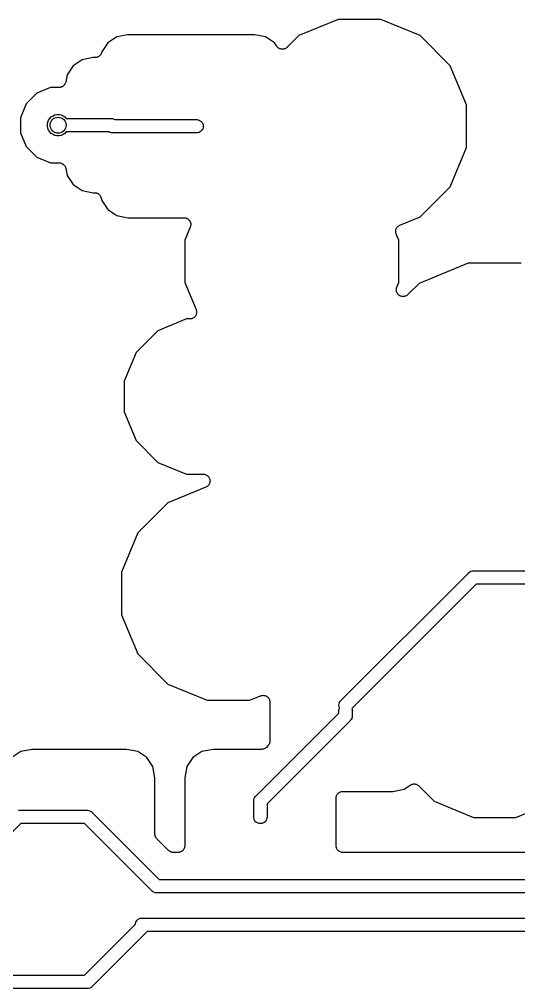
# Model space of a CAD drawing. Extents: x 0.4 to 11.3, y -7.9 to -0.4.
# Drawn here: x 5.893 to 6.262, y -3.761 to -3.044 of the extents above; entities that cross this region are included whole.
import ezdxf

# ---------------------------------------------------------------- set-up
doc = ezdxf.new("R2010")
doc.units = 0
doc.header["$MEASUREMENT"] = 0
doc.layers.add('BLACK', color=7, linetype='CONTINUOUS')

msp = doc.modelspace()

# ---------------------------------------------------------------- linework, layer by layer
at = {"layer": 'BLACK', "linetype": 'CONTINUOUS'}
for p, q in [((6.12837, -3.04378), (6.09931, -3.05581)), ((6.15982, -3.04378), (6.12837, -3.04378)), ((6.18888, -3.05581), (6.15982, -3.04378)), ((5.95802, -3.06117), (5.9536, -3.06779)), ((5.96464, -3.05675), (5.95802, -3.06117)), ((5.97293, -3.0551), (5.96464, -3.05675)), ((6.06644, -3.0551), (5.97293, -3.0551)), ((6.07473, -3.05675), (6.06644, -3.0551)), ((6.08135, -3.06117), (6.07473, -3.05675)), ((6.08301, -3.06366), (6.08135, -3.06117)), ((6.09931, -3.05581), (6.09071, -3.06442)), ((6.21111, -3.07805), (6.18888, -3.05581)), ((5.95325, -3.069), (5.95302, -3.06942)), ((5.95326, -3.06897), (5.95325, -3.06898)), ((5.95325, -3.06898), (5.95325, -3.069)), ((5.9534, -3.06852), (5.95326, -3.06897)), ((5.95354, -3.06807), (5.9534, -3.06852)), ((5.95355, -3.06804), (5.95354, -3.06807)), ((5.95356, -3.06801), (5.95355, -3.06803)), ((5.95355, -3.06803), (5.95355, -3.06804)), ((5.95355, -3.06804), (5.95355, -3.06804)), ((5.9536, -3.06779), (5.95356, -3.06801)), ((6.08331, -3.06403), (6.08301, -3.06366)), ((6.08361, -3.0644), (6.08331, -3.06403)), ((6.08362, -3.06441), (6.08361, -3.0644)), ((6.08363, -3.06442), (6.08362, -3.06441)), ((6.084, -3.06472), (6.08363, -3.06442)), ((6.08436, -3.06502), (6.084, -3.06472)), ((6.08437, -3.06503), (6.08436, -3.06502)), ((6.08439, -3.06504), (6.08437, -3.06503)), ((6.0848, -3.06526), (6.08439, -3.06504)), ((6.08522, -3.06549), (6.0848, -3.06526)), ((6.08523, -3.06549), (6.08522, -3.06549)), ((6.08525, -3.0655), (6.08523, -3.06549)), ((6.0857, -3.06564), (6.08525, -3.0655)), ((6.08615, -3.06578), (6.0857, -3.06564)), ((6.08616, -3.06578), (6.08615, -3.06578)), ((6.08618, -3.06579), (6.08616, -3.06578)), ((6.08665, -3.06584), (6.08618, -3.06579)), ((6.08712, -3.06589), (6.08665, -3.06584)), ((6.08713, -3.06588), (6.08712, -3.06589)), ((6.08715, -3.06589), (6.08713, -3.06588)), ((6.08762, -3.06584), (6.08715, -3.06589)), ((6.08809, -3.0658), (6.08762, -3.06584)), ((6.08811, -3.0658), (6.08809, -3.0658)), ((6.08812, -3.0658), (6.08811, -3.0658)), ((6.08858, -3.06566), (6.08812, -3.0658)), ((6.08903, -3.06553), (6.08858, -3.06566)), ((6.08904, -3.06552), (6.08903, -3.06553)), ((6.08906, -3.06552), (6.08904, -3.06552)), ((6.08948, -3.0653), (6.08906, -3.06552)), ((6.08989, -3.06508), (6.08948, -3.0653)), ((6.08991, -3.06507), (6.08989, -3.06508)), ((6.08992, -3.06506), (6.08991, -3.06507)), ((6.09029, -3.06477), (6.08992, -3.06506)), ((6.09066, -3.06447), (6.09029, -3.06477)), ((6.09068, -3.06445), (6.09066, -3.06447)), ((6.09071, -3.06442), (6.09068, -3.06445)), ((6.09068, -3.06445), (6.09068, -3.06445)), ((6.09068, -3.06445), (6.09068, -3.06445)), ((5.93905, -3.07368), (5.93243, -3.0781)), ((5.94734, -3.07203), (5.93905, -3.07368)), ((5.94865, -3.07203), (5.94734, -3.07203)), ((5.94912, -3.07198), (5.94865, -3.07203)), ((5.94959, -3.07194), (5.94912, -3.07198)), ((5.94961, -3.07194), (5.94959, -3.07194)), ((5.94963, -3.07193), (5.94961, -3.07194)), ((5.95007, -3.0718), (5.94963, -3.07193)), ((5.95052, -3.07167), (5.95007, -3.0718)), ((5.95054, -3.07166), (5.95052, -3.07167)), ((5.95056, -3.07165), (5.95054, -3.07166)), ((5.95097, -3.07143), (5.95056, -3.07165)), ((5.95139, -3.07122), (5.95097, -3.07143)), ((5.9514, -3.0712), (5.95139, -3.07122)), ((5.95142, -3.07119), (5.9514, -3.0712)), ((5.95178, -3.0709), (5.95142, -3.07119)), ((5.95215, -3.07061), (5.95178, -3.0709)), ((5.95216, -3.07059), (5.95215, -3.07061)), ((5.95218, -3.07058), (5.95216, -3.07059)), ((5.95247, -3.07022), (5.95218, -3.07058)), ((5.95278, -3.06986), (5.95247, -3.07022)), ((5.95279, -3.06984), (5.95278, -3.06986)), ((5.9528, -3.06983), (5.95279, -3.06984)), ((5.95302, -3.06942), (5.9528, -3.06983)), ((5.93243, -3.0781), (5.92801, -3.08472)), ((6.22315, -3.10711), (6.21111, -3.07805)), ((5.92692, -3.09022), (5.92677, -3.09067)), ((5.92693, -3.09015), (5.92692, -3.09018)), ((5.92692, -3.09018), (5.92692, -3.09018)), ((5.92692, -3.09018), (5.92692, -3.09018)), ((5.92692, -3.09018), (5.92692, -3.09022)), ((5.92801, -3.08472), (5.92693, -3.09015)), ((5.91572, -3.09417), (5.90547, -3.09842)), ((5.92203, -3.09417), (5.91572, -3.09417)), ((5.92249, -3.09413), (5.92203, -3.09417)), ((5.92296, -3.09409), (5.92249, -3.09413)), ((5.92298, -3.09408), (5.92296, -3.09409)), ((5.923, -3.09408), (5.92298, -3.09408)), ((5.92344, -3.09394), (5.923, -3.09408)), ((5.9239, -3.09381), (5.92344, -3.09394)), ((5.92391, -3.0938), (5.9239, -3.09381)), ((5.92393, -3.0938), (5.92391, -3.0938)), ((5.92434, -3.09358), (5.92393, -3.0938)), ((5.92476, -3.09336), (5.92434, -3.09358)), ((5.92478, -3.09335), (5.92476, -3.09336)), ((5.92479, -3.09334), (5.92478, -3.09335)), ((5.92516, -3.09304), (5.92479, -3.09334)), ((5.92552, -3.09275), (5.92516, -3.09304)), ((5.92553, -3.09273), (5.92552, -3.09275)), ((5.92555, -3.09272), (5.92553, -3.09273)), ((5.92585, -3.09236), (5.92555, -3.09272)), ((5.92615, -3.092), (5.92585, -3.09236)), ((5.92616, -3.09198), (5.92615, -3.092)), ((5.92617, -3.09197), (5.92616, -3.09198)), ((5.92639, -3.09156), (5.92617, -3.09197)), ((5.92662, -3.09115), (5.92639, -3.09156)), ((5.92663, -3.09113), (5.92662, -3.09115)), ((5.92664, -3.09111), (5.92663, -3.09113)), ((5.92677, -3.09067), (5.92664, -3.09111)), ((5.90547, -3.09842), (5.89763, -3.10626)), ((5.89763, -3.10626), (5.89339, -3.1165)), ((6.22315, -3.13856), (6.22315, -3.10711)), ((5.89339, -3.1165), (5.89339, -3.12759)), ((5.91369, -3.11975), (5.91428, -3.11832)), ((5.91428, -3.11832), (5.91514, -3.11703)), ((5.91514, -3.11703), (5.91624, -3.11593)), ((5.91624, -3.11593), (5.91753, -3.11507)), ((5.91753, -3.11507), (5.91896, -3.11448)), ((5.91896, -3.11448), (5.92048, -3.11417)), ((5.92048, -3.11417), (5.92204, -3.11417)), ((5.92204, -3.11417), (5.92356, -3.11448)), ((5.92356, -3.11448), (5.92499, -3.11507)), ((5.92499, -3.11507), (5.92628, -3.11593)), ((5.92628, -3.11593), (5.92738, -3.11703)), ((5.92738, -3.11703), (5.92744, -3.11713)), ((5.92744, -3.11713), (5.96039, -3.11713)), ((5.96039, -3.11713), (5.96063, -3.1171)), ((5.96063, -3.1171), (5.96087, -3.11713)), ((5.96087, -3.11713), (5.96087, -3.11713)), ((5.96087, -3.11713), (5.96159, -3.1172)), ((5.96159, -3.1172), (5.96252, -3.11748)), ((5.96252, -3.11748), (5.96334, -3.11791)), ((5.96334, -3.11791), (6.02386, -3.11791)), ((6.02386, -3.11791), (6.02459, -3.11798)), ((6.02459, -3.11798), (6.02551, -3.11827)), ((6.02551, -3.11827), (6.02637, -3.11872)), ((6.02637, -3.11872), (6.02712, -3.11934)), ((5.91339, -3.12127), (5.91369, -3.11975)), ((5.91339, -3.12282), (5.91339, -3.12127)), ((5.91369, -3.12434), (5.91339, -3.12282)), ((5.91428, -3.12578), (5.91369, -3.12434)), ((5.91514, -3.12707), (5.91428, -3.12578)), ((6.02712, -3.12633), (6.02637, -3.12695)), ((6.02712, -3.11934), (6.02773, -3.12009)), ((6.02773, -3.12558), (6.02712, -3.12633)), ((6.02773, -3.12009), (6.02819, -3.12094)), ((6.02819, -3.12473), (6.02773, -3.12558)), ((6.02819, -3.12094), (6.02847, -3.12187)), ((6.02847, -3.1238), (6.02819, -3.12473)), ((6.02847, -3.12187), (6.02857, -3.12283)), ((6.02857, -3.12283), (6.02847, -3.1238)), ((5.89339, -3.12759), (5.89763, -3.13784)), ((5.91624, -3.12816), (5.91514, -3.12707)), ((5.91753, -3.12903), (5.91624, -3.12816)), ((5.91896, -3.12962), (5.91753, -3.12903)), ((5.92048, -3.12992), (5.91896, -3.12962)), ((5.92204, -3.12992), (5.92048, -3.12992)), ((5.92356, -3.12962), (5.92204, -3.12992)), ((5.92499, -3.12903), (5.92356, -3.12962)), ((5.92628, -3.12816), (5.92499, -3.12903)), ((5.92738, -3.12707), (5.92628, -3.12816)), ((5.92744, -3.12697), (5.92738, -3.12707)), ((5.95871, -3.12697), (5.92744, -3.12697)), ((5.95952, -3.1274), (5.95871, -3.12697)), ((5.96045, -3.12768), (5.95952, -3.1274)), ((5.96118, -3.12776), (5.96045, -3.12768)), ((5.96142, -3.12778), (5.96118, -3.12776)), ((5.96118, -3.12776), (5.96118, -3.12776)), ((5.96166, -3.12776), (5.96142, -3.12778)), ((6.02386, -3.12776), (5.96166, -3.12776)), ((6.02459, -3.12768), (6.02386, -3.12776)), ((6.02551, -3.1274), (6.02459, -3.12768)), ((6.02637, -3.12695), (6.02551, -3.1274)), ((5.89763, -3.13784), (5.90547, -3.14568)), ((6.21111, -3.16762), (6.22315, -3.13856)), ((5.90547, -3.14568), (5.91572, -3.14992)), ((5.91572, -3.14992), (5.92203, -3.14992)), ((5.92203, -3.14992), (5.92206, -3.14992)), ((5.92206, -3.14992), (5.92206, -3.14992)), ((5.92206, -3.14992), (5.92206, -3.14992)), ((5.92206, -3.14992), (5.9221, -3.14992)), ((5.9221, -3.14992), (5.92256, -3.14997)), ((5.92256, -3.14997), (5.92303, -3.15002)), ((5.92303, -3.15002), (5.92305, -3.15003)), ((5.92305, -3.15003), (5.92307, -3.15003)), ((5.92307, -3.15003), (5.92351, -3.15017)), ((5.92351, -3.15017), (5.92396, -3.15031)), ((5.92396, -3.15031), (5.92398, -3.15032)), ((5.92398, -3.15032), (5.924, -3.15033)), ((5.924, -3.15033), (5.92441, -3.15055)), ((5.92441, -3.15055), (5.92482, -3.15077)), ((5.92482, -3.15077), (5.92483, -3.15079)), ((5.92483, -3.15079), (5.92485, -3.1508)), ((5.92485, -3.1508), (5.92521, -3.1511)), ((5.92521, -3.1511), (5.92557, -3.15139)), ((5.92557, -3.15139), (5.92558, -3.15141)), ((5.92558, -3.15141), (5.9256, -3.15142)), ((5.9256, -3.15142), (5.92589, -3.15179)), ((5.92589, -3.15179), (5.92619, -3.15215)), ((5.92619, -3.15215), (5.9262, -3.15217)), ((5.9262, -3.15217), (5.92621, -3.15218)), ((5.92621, -3.15218), (5.92643, -3.1526)), ((5.92643, -3.1526), (5.92665, -3.15301)), ((5.92665, -3.15301), (5.92665, -3.15303)), ((5.92665, -3.15303), (5.92666, -3.15305)), ((5.92666, -3.15305), (5.92679, -3.15349)), ((5.92679, -3.15349), (5.92693, -3.15395)), ((5.92693, -3.15395), (5.92801, -3.15938)), ((5.92801, -3.15938), (5.93243, -3.16599)), ((5.93243, -3.16599), (5.93905, -3.17041)), ((6.18888, -3.18985), (6.21111, -3.16762)), ((5.93905, -3.17041), (5.94734, -3.17206)), ((5.94734, -3.17206), (5.94834, -3.17206)), ((5.94834, -3.17206), (5.94837, -3.17206)), ((5.94837, -3.17206), (5.94837, -3.17206)), ((5.94837, -3.17206), (5.94837, -3.17206)), ((5.94837, -3.17206), (5.94841, -3.17207)), ((5.94841, -3.17207), (5.94888, -3.17212)), ((5.94888, -3.17212), (5.94934, -3.17217)), ((5.94934, -3.17217), (5.94936, -3.17217)), ((5.94936, -3.17217), (5.94938, -3.17217)), ((5.94938, -3.17217), (5.94983, -3.17232)), ((5.94983, -3.17232), (5.95027, -3.17245)), ((5.95027, -3.17245), (5.95029, -3.17246)), ((5.95029, -3.17246), (5.95031, -3.17247)), ((5.95031, -3.17247), (5.95072, -3.17269)), ((5.95072, -3.17269), (5.95113, -3.17292)), ((5.95113, -3.17292), (5.95115, -3.17293)), ((5.95115, -3.17293), (5.95117, -3.17294)), ((5.95117, -3.17294), (5.95152, -3.17324)), ((5.95152, -3.17324), (5.95189, -3.17354)), ((5.95189, -3.17354), (5.9519, -3.17355)), ((5.9519, -3.17355), (5.95191, -3.17357)), ((5.95191, -3.17357), (5.95221, -3.17393)), ((5.95221, -3.17393), (5.9525, -3.17429)), ((5.9525, -3.17429), (5.95251, -3.17431)), ((5.95251, -3.17431), (5.95252, -3.17433)), ((5.95252, -3.17433), (5.95274, -3.17474)), ((5.95274, -3.17474), (5.95296, -3.17516)), ((5.95296, -3.17516), (5.95297, -3.17517)), ((5.95297, -3.17517), (5.95298, -3.17519)), ((5.95298, -3.17519), (5.95311, -3.17564)), ((5.95311, -3.17564), (5.95324, -3.17609)), ((5.95324, -3.17609), (5.9536, -3.17788)), ((5.9536, -3.17788), (5.95802, -3.1845)), ((5.95802, -3.1845), (5.96464, -3.18892)), ((5.96464, -3.18892), (5.97293, -3.19057)), ((5.97293, -3.19057), (6.01441, -3.19057)), ((6.01441, -3.19057), (6.01445, -3.19057)), ((6.01445, -3.19057), (6.01445, -3.19057)), ((6.01445, -3.19057), (6.01445, -3.19057)), ((6.01445, -3.19057), (6.01448, -3.19057)), ((6.01448, -3.19057), (6.01496, -3.19062)), ((6.01496, -3.19062), (6.01542, -3.19067)), ((6.01542, -3.19067), (6.01543, -3.19068)), ((6.01543, -3.19068), (6.01545, -3.19068)), ((6.01545, -3.19068), (6.01591, -3.19082)), ((6.01591, -3.19082), (6.01635, -3.19096)), ((6.01635, -3.19096), (6.01636, -3.19097)), ((6.17397, -3.19603), (6.18888, -3.18985)), ((6.01903, -3.19748), (6.01504, -3.20711)), ((6.01636, -3.19097), (6.01638, -3.19097)), ((6.01638, -3.19097), (6.0168, -3.1912)), ((6.0168, -3.1912), (6.01721, -3.19143)), ((6.01721, -3.19143), (6.01722, -3.19144)), ((6.01722, -3.19144), (6.01723, -3.19144)), ((6.01723, -3.19144), (6.0176, -3.19175)), ((6.0176, -3.19175), (6.01796, -3.19205)), ((6.01796, -3.19205), (6.01797, -3.19206)), ((6.01797, -3.19206), (6.01798, -3.19207)), ((6.01798, -3.19207), (6.01828, -3.19244)), ((6.01828, -3.19244), (6.01858, -3.19281)), ((6.01858, -3.19281), (6.01858, -3.19282)), ((6.01858, -3.19282), (6.01859, -3.19283)), ((6.01859, -3.19283), (6.01881, -3.19325)), ((6.01881, -3.19325), (6.01903, -3.19367)), ((6.01903, -3.19367), (6.01904, -3.19368)), ((6.01917, -3.19703), (6.01903, -3.19748)), ((6.01904, -3.19368), (6.01904, -3.1937)), ((6.01904, -3.1937), (6.01918, -3.19415)), ((6.01931, -3.19657), (6.01917, -3.19703)), ((6.01918, -3.19415), (6.01931, -3.19461)), ((6.01931, -3.19461), (6.01932, -3.19462)), ((6.01936, -3.19608), (6.01931, -3.19655)), ((6.01931, -3.19655), (6.01931, -3.19656)), ((6.01931, -3.19656), (6.01931, -3.19657)), ((6.01932, -3.19462), (6.01932, -3.19463)), ((6.01932, -3.19463), (6.01936, -3.19511)), ((6.01936, -3.19511), (6.01941, -3.19558)), ((6.01941, -3.1956), (6.01936, -3.19608)), ((6.01941, -3.19558), (6.01941, -3.19559)), ((6.01941, -3.19559), (6.01941, -3.1956)), ((6.17151, -3.19827), (6.17173, -3.19786)), ((6.17173, -3.19786), (6.17175, -3.19785)), ((6.17175, -3.19783), (6.17205, -3.19747)), ((6.17175, -3.19785), (6.17175, -3.19783)), ((6.17205, -3.19747), (6.17236, -3.19711)), ((6.17236, -3.19711), (6.17237, -3.19709)), ((6.17237, -3.19709), (6.17238, -3.19708)), ((6.17238, -3.19708), (6.17274, -3.19679)), ((6.17274, -3.19679), (6.17311, -3.19649)), ((6.17311, -3.19649), (6.17313, -3.19648)), ((6.17313, -3.19648), (6.17314, -3.19647)), ((6.17314, -3.19647), (6.17355, -3.19625)), ((6.17355, -3.19625), (6.17397, -3.19603)), ((6.17088, -3.20062), (6.17089, -3.2006)), ((6.17093, -3.20109), (6.17088, -3.20062)), ((6.17089, -3.20059), (6.17094, -3.20012)), ((6.17089, -3.2006), (6.17089, -3.20059)), ((6.17097, -3.20156), (6.17093, -3.20109)), ((6.17094, -3.20012), (6.17099, -3.19965)), ((6.17097, -3.20158), (6.17097, -3.20156)), ((6.17097, -3.20159), (6.17097, -3.20158)), ((6.17111, -3.20204), (6.17097, -3.20159)), ((6.17099, -3.19962), (6.17113, -3.19917)), ((6.17099, -3.19963), (6.17099, -3.19962)), ((6.17099, -3.19965), (6.17099, -3.19963)), ((6.17124, -3.2025), (6.17111, -3.20204)), ((6.17113, -3.19917), (6.17127, -3.19872)), ((6.17125, -3.20253), (6.17124, -3.2025)), ((6.17127, -3.20256), (6.17125, -3.20253)), ((6.17125, -3.20253), (6.17125, -3.20253)), ((6.17125, -3.20253), (6.17125, -3.20253)), ((6.17127, -3.19872), (6.17128, -3.1987)), ((6.17315, -3.20711), (6.17127, -3.20256)), ((6.17128, -3.1987), (6.17129, -3.19869)), ((6.17129, -3.19869), (6.17151, -3.19827)), ((6.01504, -3.20711), (6.01504, -3.23856)), ((6.17315, -3.23856), (6.17315, -3.20711)), ((6.22445, -3.22409), (6.18816, -3.23913)), ((6.26374, -3.22409), (6.22445, -3.22409)), ((6.01504, -3.23856), (6.02331, -3.25852)), ((6.17175, -3.24193), (6.17315, -3.23856)), ((6.18816, -3.23913), (6.17991, -3.24738)), ((6.17137, -3.24383), (6.17142, -3.24334)), ((6.17137, -3.24384), (6.17137, -3.24383)), ((6.17137, -3.24383), (6.17137, -3.24383)), ((6.17142, -3.24433), (6.17137, -3.24384)), ((6.17142, -3.24334), (6.17147, -3.24287)), ((6.17146, -3.2448), (6.17142, -3.24433)), ((6.17146, -3.24481), (6.17146, -3.2448)), ((6.17147, -3.24481), (6.17146, -3.24481)), ((6.17147, -3.24286), (6.17161, -3.2424)), ((6.17147, -3.24287), (6.17147, -3.24286)), ((6.17147, -3.24286), (6.17147, -3.24286)), ((6.1716, -3.24526), (6.17147, -3.24481)), ((6.17174, -3.24574), (6.1716, -3.24526)), ((6.17161, -3.2424), (6.17175, -3.24193)), ((6.17175, -3.24574), (6.17174, -3.24574)), ((6.17174, -3.24574), (6.17174, -3.24574)), ((6.17197, -3.24616), (6.17175, -3.24574)), ((6.1722, -3.2466), (6.17197, -3.24616)), ((6.1722, -3.24661), (6.1722, -3.2466)), ((6.1722, -3.2466), (6.1722, -3.2466)), ((6.1725, -3.24697), (6.1722, -3.24661)), ((6.17281, -3.24736), (6.1725, -3.24697)), ((6.17282, -3.24736), (6.17281, -3.24736)), ((6.17281, -3.24736), (6.17281, -3.24736)), ((6.17319, -3.24767), (6.17282, -3.24736)), ((6.17356, -3.24798), (6.17319, -3.24767)), ((6.17357, -3.24799), (6.17356, -3.24798)), ((6.17356, -3.24798), (6.17356, -3.24798)), ((6.17399, -3.24822), (6.17357, -3.24799)), ((6.17442, -3.24845), (6.17399, -3.24822)), ((6.17866, -3.24826), (6.17824, -3.24849)), ((6.17909, -3.24804), (6.17866, -3.24826)), ((6.1791, -3.24804), (6.17909, -3.24804)), ((6.17947, -3.24774), (6.1791, -3.24804)), ((6.1791, -3.24804), (6.1791, -3.24804)), ((6.17986, -3.24743), (6.17947, -3.24774)), ((6.17991, -3.24738), (6.17986, -3.24743)), ((6.17986, -3.24743), (6.17986, -3.24743)), ((6.17986, -3.24743), (6.17986, -3.24743)), ((6.17986, -3.24743), (6.17986, -3.24743)), ((6.17443, -3.24845), (6.17442, -3.24845)), ((6.17442, -3.24845), (6.17442, -3.24845)), ((6.17488, -3.24859), (6.17443, -3.24845)), ((6.17535, -3.24874), (6.17488, -3.24859)), ((6.17536, -3.24874), (6.17535, -3.24874)), ((6.17535, -3.24874), (6.17535, -3.24874)), ((6.17584, -3.24879), (6.17536, -3.24874)), ((6.17632, -3.24885), (6.17584, -3.24879)), ((6.17633, -3.24885), (6.17632, -3.24885)), ((6.17632, -3.24885), (6.17632, -3.24885)), ((6.17681, -3.2488), (6.17633, -3.24885)), ((6.17729, -3.24876), (6.17681, -3.2488)), ((6.1773, -3.24876), (6.17729, -3.24876)), ((6.17776, -3.24862), (6.1773, -3.24876)), ((6.1773, -3.24876), (6.1773, -3.24876)), ((6.17823, -3.24849), (6.17776, -3.24862)), ((6.17824, -3.24849), (6.17823, -3.24849)), ((6.17823, -3.24849), (6.17823, -3.24849)), ((6.02329, -3.26239), (6.02306, -3.26281)), ((6.0233, -3.26237), (6.02329, -3.26238)), ((6.02329, -3.26238), (6.02329, -3.26239)), ((6.02344, -3.26191), (6.0233, -3.26237)), ((6.02331, -3.25852), (6.02332, -3.25856)), ((6.02332, -3.25856), (6.02332, -3.25856)), ((6.02332, -3.25856), (6.02332, -3.25856)), ((6.02332, -3.25856), (6.02333, -3.25858)), ((6.02333, -3.25858), (6.02347, -3.25905)), ((6.02358, -3.26146), (6.02344, -3.26191)), ((6.02347, -3.25905), (6.0236, -3.2595)), ((6.02359, -3.26144), (6.02358, -3.26145)), ((6.02358, -3.26145), (6.02358, -3.26146)), ((6.02364, -3.26096), (6.02359, -3.26144)), ((6.0236, -3.2595), (6.0236, -3.25951)), ((6.0236, -3.25951), (6.0236, -3.25952)), ((6.0236, -3.25952), (6.02364, -3.26)), ((6.02364, -3.26), (6.02369, -3.26047)), ((6.02369, -3.26049), (6.02364, -3.26096)), ((6.02369, -3.26047), (6.02369, -3.26048)), ((6.02369, -3.26048), (6.02369, -3.26049)), ((6.01614, -3.26543), (5.99504, -3.27417)), ((6.01869, -3.26543), (6.01614, -3.26543)), ((6.01916, -3.26539), (6.01869, -3.26543)), ((6.01963, -3.26534), (6.01916, -3.26539)), ((6.01965, -3.26534), (6.01963, -3.26534)), ((6.01966, -3.26534), (6.01965, -3.26534)), ((6.02012, -3.2652), (6.01966, -3.26534)), ((6.02057, -3.26507), (6.02012, -3.2652)), ((6.02058, -3.26506), (6.02057, -3.26507)), ((6.02059, -3.26506), (6.02058, -3.26506)), ((6.02102, -3.26483), (6.02059, -3.26506)), ((6.02143, -3.26461), (6.02102, -3.26483)), ((6.02144, -3.2646), (6.02143, -3.26461)), ((6.02145, -3.2646), (6.02144, -3.2646)), ((6.02183, -3.26429), (6.02145, -3.2646)), ((6.02219, -3.264), (6.02183, -3.26429)), ((6.0222, -3.26399), (6.02219, -3.264)), ((6.02221, -3.26398), (6.0222, -3.26399)), ((6.02252, -3.26361), (6.02221, -3.26398)), ((6.02282, -3.26325), (6.02252, -3.26361)), ((6.02283, -3.26323), (6.02282, -3.26324)), ((6.02282, -3.26324), (6.02282, -3.26325)), ((6.02306, -3.26281), (6.02283, -3.26323)), ((5.99504, -3.27417), (5.9789, -3.29032)), ((5.9789, -3.29032), (5.97016, -3.31142)), ((5.97016, -3.31142), (5.97016, -3.33425)), ((5.97016, -3.33425), (5.9789, -3.35535)), ((5.9789, -3.35535), (5.99504, -3.3715)), ((5.99504, -3.3715), (6.01614, -3.38024)), ((6.01614, -3.38024), (6.02862, -3.38024)), ((6.02862, -3.38024), (6.02868, -3.38024)), ((6.02868, -3.38024), (6.02868, -3.38024)), ((6.02868, -3.38024), (6.02869, -3.38024)), ((6.02869, -3.38024), (6.02869, -3.38024)), ((6.02869, -3.38024), (6.02918, -3.38029)), ((6.02918, -3.38029), (6.02965, -3.38034)), ((6.02965, -3.38034), (6.02966, -3.38034)), ((6.02966, -3.38034), (6.02966, -3.38035)), ((6.02966, -3.38035), (6.03014, -3.3805)), ((6.03014, -3.3805), (6.03059, -3.38064)), ((6.03059, -3.38064), (6.03059, -3.38064)), ((6.03059, -3.38064), (6.03059, -3.38064)), ((6.03059, -3.38064), (6.03101, -3.38087)), ((6.03101, -3.38087), (6.03144, -3.38111)), ((6.03144, -3.38111), (6.03144, -3.38111)), ((6.03144, -3.38111), (6.03145, -3.38111)), ((6.03145, -3.38111), (6.03181, -3.38142)), ((6.03181, -3.38142), (6.03219, -3.38173)), ((6.03219, -3.38173), (6.03219, -3.38174)), ((6.03219, -3.38174), (6.0322, -3.38174)), ((6.0322, -3.38174), (6.0325, -3.38212)), ((6.0325, -3.38212), (6.0328, -3.38249)), ((6.0328, -3.38249), (6.0328, -3.38249)), ((6.0328, -3.38249), (6.03281, -3.3825)), ((6.03281, -3.3825), (6.03303, -3.38293)), ((6.03303, -3.38293), (6.03326, -3.38336)), ((6.03326, -3.38336), (6.03326, -3.38336)), ((6.03326, -3.38336), (6.03326, -3.38336)), ((6.03326, -3.38336), (6.03339, -3.38382)), ((6.03339, -3.38382), (6.03353, -3.38429)), ((6.03353, -3.38429), (6.03353, -3.3843)), ((6.03353, -3.3843), (6.03353, -3.3843)), ((6.03353, -3.3843), (6.03358, -3.38477)), ((6.03054, -3.38986), (6.00246, -3.40148)), ((6.03097, -3.38963), (6.03054, -3.38986)), ((6.03139, -3.3894), (6.03097, -3.38963)), ((6.0314, -3.3894), (6.03139, -3.3894)), ((6.03139, -3.3894), (6.03139, -3.3894)), ((6.03177, -3.38909), (6.0314, -3.3894)), ((6.03215, -3.38878), (6.03177, -3.38909)), ((6.03247, -3.3884), (6.03215, -3.38878)), ((6.03215, -3.38878), (6.03215, -3.38878)), ((6.03215, -3.38878), (6.03215, -3.38878)), ((6.03277, -3.38803), (6.03247, -3.3884)), ((6.03301, -3.38759), (6.03277, -3.38802)), ((6.03277, -3.38802), (6.03277, -3.38803)), ((6.03277, -3.38803), (6.03277, -3.38803)), ((6.03323, -3.38717), (6.03301, -3.38759)), ((6.03324, -3.38717), (6.03323, -3.38717)), ((6.03323, -3.38717), (6.03323, -3.38717)), ((6.03338, -3.3867), (6.03324, -3.38717)), ((6.03352, -3.38624), (6.03338, -3.3867)), ((6.03357, -3.38576), (6.03352, -3.38623)), ((6.03352, -3.38623), (6.03352, -3.38624)), ((6.03352, -3.38624), (6.03352, -3.38624)), ((6.03362, -3.38527), (6.03357, -3.38576)), ((6.03358, -3.38477), (6.03362, -3.38526)), ((6.03362, -3.38526), (6.03362, -3.38527)), ((6.03362, -3.38527), (6.03362, -3.38527)), ((6.00246, -3.40148), (5.98022, -3.42372)), ((5.98022, -3.42372), (5.96819, -3.45278)), ((5.96819, -3.45278), (5.96819, -3.48423)), ((6.13021, -3.54787), (6.2247, -3.45338)), ((6.2247, -3.45338), (6.22485, -3.4532)), ((6.22485, -3.4532), (6.22504, -3.45304)), ((6.22504, -3.45304), (6.2256, -3.45258)), ((6.22504, -3.45304), (6.22504, -3.45304)), ((6.2256, -3.45258), (6.22564, -3.45256)), ((6.22564, -3.45256), (6.22645, -3.45212)), ((6.22645, -3.45212), (6.22738, -3.45184)), ((6.22738, -3.45184), (6.22811, -3.45177)), ((6.22811, -3.45177), (6.22835, -3.45175)), ((6.22811, -3.45177), (6.22811, -3.45177)), ((6.22835, -3.45175), (6.22859, -3.45177)), ((6.22859, -3.45177), (6.34815, -3.45177)), ((6.23039, -3.46161), (6.13851, -3.55349)), ((6.34815, -3.46161), (6.23039, -3.46161)), ((5.96819, -3.48423), (5.98022, -3.51328)), ((5.98022, -3.51328), (6.00246, -3.53552)), ((6.00246, -3.53552), (6.03152, -3.54756)), ((6.03152, -3.54756), (6.06297, -3.54756)), ((6.06297, -3.54756), (6.07102, -3.54422)), ((6.07102, -3.54422), (6.07106, -3.54421)), ((6.07106, -3.54421), (6.07109, -3.5442)), ((6.07106, -3.54421), (6.07106, -3.54421)), ((6.07106, -3.54421), (6.07106, -3.54421)), ((6.07109, -3.5442), (6.07155, -3.54406)), ((6.07155, -3.54406), (6.072, -3.54393)), ((6.072, -3.54393), (6.07201, -3.54393)), ((6.07201, -3.54393), (6.07202, -3.54393)), ((6.07202, -3.54393), (6.0725, -3.54389)), ((6.0725, -3.54389), (6.07297, -3.54384)), ((6.07297, -3.54384), (6.07298, -3.54384)), ((6.07298, -3.54384), (6.073, -3.54384)), ((6.073, -3.54384), (6.07347, -3.5439)), ((6.07347, -3.5439), (6.07394, -3.54394)), ((6.07394, -3.54394), (6.07395, -3.54395)), ((6.07395, -3.54395), (6.07397, -3.54395)), ((6.07397, -3.54395), (6.07442, -3.54409)), ((6.07442, -3.54409), (6.07487, -3.54423)), ((6.07487, -3.54423), (6.07488, -3.54424)), ((6.07488, -3.54424), (6.0749, -3.54424)), ((6.0749, -3.54424), (6.07531, -3.54447)), ((6.07531, -3.54447), (6.07573, -3.5447)), ((6.07573, -3.5447), (6.07574, -3.54471)), ((6.07574, -3.54471), (6.07575, -3.54471)), ((6.07575, -3.54471), (6.07612, -3.54502)), ((6.07612, -3.54502), (6.07648, -3.54532)), ((6.07648, -3.54532), (6.07649, -3.54533)), ((6.07649, -3.54533), (6.0765, -3.54534)), ((6.0765, -3.54534), (6.0768, -3.5457)), ((6.0768, -3.5457), (6.0771, -3.54608)), ((6.0771, -3.54608), (6.07711, -3.54609)), ((6.07711, -3.54609), (6.07711, -3.5461)), ((6.07711, -3.5461), (6.07733, -3.54651)), ((6.07733, -3.54651), (6.07756, -3.54694)), ((6.07756, -3.54694), (6.07756, -3.54695)), ((6.07756, -3.54695), (6.07757, -3.54696)), ((6.07757, -3.54696), (6.0777, -3.54742)), ((6.0777, -3.54742), (6.07784, -3.54787)), ((6.07784, -3.54787), (6.07784, -3.54788)), ((6.07784, -3.54788), (6.07785, -3.5479)), ((6.07785, -3.5479), (6.07789, -3.54838)), ((6.07789, -3.54838), (6.07794, -3.54884)), ((6.07794, -3.54884), (6.07794, -3.57766)), ((6.12901, -3.55022), (6.12929, -3.54929)), ((6.12929, -3.54929), (6.12975, -3.54843)), ((6.12975, -3.54843), (6.13021, -3.54787)), ((6.12891, -3.55118), (6.12901, -3.55022)), ((6.12901, -3.55215), (6.12891, -3.55118)), ((6.12894, -3.55488), (6.12901, -3.55415)), ((6.12894, -3.55702), (6.12894, -3.55488)), ((6.12929, -3.55307), (6.12901, -3.55215)), ((6.12901, -3.55415), (6.12929, -3.55323)), ((6.12933, -3.55315), (6.12929, -3.55307)), ((6.12929, -3.55323), (6.12933, -3.55315)), ((6.13851, -3.55349), (6.13871, -3.55415)), ((6.13871, -3.55415), (6.13878, -3.55488)), ((6.13878, -3.55488), (6.13878, -3.55881)), ((6.06756, -3.6184), (6.12894, -3.55702)), ((6.13717, -3.56271), (6.07579, -3.62409)), ((6.13735, -3.56255), (6.13717, -3.56271)), ((6.13758, -3.56228), (6.13735, -3.56255)), ((6.13797, -3.5618), (6.13758, -3.56228)), ((6.13843, -3.56095), (6.13797, -3.5618)), ((6.13852, -3.56064), (6.13843, -3.56095)), ((6.13871, -3.56002), (6.13852, -3.56064)), ((6.13878, -3.5593), (6.13871, -3.56002)), ((6.13878, -3.55881), (6.1388, -3.55906)), ((6.1388, -3.55906), (6.13878, -3.5593)), ((6.13878, -3.5593), (6.13878, -3.5593)), ((6.07793, -3.57773), (6.07788, -3.57819)), ((6.07794, -3.57768), (6.07793, -3.57773)), ((6.07794, -3.57766), (6.07794, -3.57768)), ((6.07794, -3.57768), (6.07794, -3.57768)), ((6.07794, -3.57768), (6.07794, -3.57768)), ((5.90207, -3.58384), (5.89377, -3.58549)), ((5.97195, -3.58384), (5.90207, -3.58384)), ((5.98024, -3.58549), (5.97195, -3.58384)), ((6.03593, -3.58384), (6.02763, -3.58549)), ((6.07176, -3.58384), (6.03593, -3.58384)), ((6.07222, -3.5838), (6.07176, -3.58384)), ((6.07268, -3.58376), (6.07222, -3.5838)), ((6.0727, -3.58375), (6.07268, -3.58376)), ((6.07273, -3.58375), (6.0727, -3.58375)), ((6.07317, -3.58361), (6.07273, -3.58375)), ((6.07361, -3.58348), (6.07317, -3.58361)), ((6.07364, -3.58347), (6.07361, -3.58348)), ((6.07366, -3.58346), (6.07364, -3.58347)), ((6.07407, -3.58325), (6.07366, -3.58346)), ((6.07448, -3.58303), (6.07407, -3.58325)), ((6.0745, -3.58302), (6.07448, -3.58303)), ((6.07452, -3.58301), (6.0745, -3.58302)), ((6.07488, -3.58271), (6.07452, -3.58301)), ((6.07524, -3.58243), (6.07488, -3.58271)), ((6.07528, -3.58239), (6.07524, -3.58243)), ((6.07529, -3.58238), (6.07528, -3.58239)), ((6.07528, -3.58239), (6.07528, -3.58239)), ((6.07528, -3.58239), (6.07528, -3.58239)), ((6.07647, -3.5812), (6.07529, -3.58238)), ((6.07677, -3.58084), (6.07647, -3.5812)), ((6.07706, -3.58049), (6.07677, -3.58084)), ((6.07707, -3.58046), (6.07706, -3.58049)), ((6.07709, -3.58044), (6.07707, -3.58046)), ((6.07731, -3.58004), (6.07709, -3.58044)), ((6.07753, -3.57963), (6.07731, -3.58004)), ((6.07754, -3.57961), (6.07753, -3.57963)), ((6.07755, -3.57958), (6.07754, -3.57961)), ((6.07769, -3.57914), (6.07755, -3.57958)), ((6.07783, -3.5787), (6.07769, -3.57914)), ((6.07784, -3.57865), (6.07783, -3.57868)), ((6.07783, -3.57868), (6.07783, -3.5787)), ((6.07788, -3.57819), (6.07784, -3.57865)), ((5.89377, -3.58549), (5.88716, -3.58991)), ((5.98686, -3.58991), (5.98024, -3.58549)), ((5.99128, -3.59653), (5.98686, -3.58991)), ((6.02101, -3.58991), (6.01659, -3.59653)), ((6.02763, -3.58549), (6.02101, -3.58991)), ((5.99293, -3.60482), (5.99128, -3.59653)), ((6.01659, -3.59653), (6.01494, -3.60482)), ((5.99293, -3.64656), (5.99293, -3.60482)), ((6.01494, -3.60482), (6.01494, -3.65512)), ((6.1688, -3.61498), (6.17709, -3.61333)), ((6.17709, -3.61333), (6.18172, -3.61024)), ((6.18172, -3.61024), (6.18175, -3.61022)), ((6.18175, -3.61022), (6.18178, -3.6102)), ((6.18175, -3.61022), (6.18175, -3.61022)), ((6.18175, -3.61022), (6.18175, -3.61022)), ((6.18178, -3.6102), (6.1822, -3.60998)), ((6.1822, -3.60998), (6.18261, -3.60976)), ((6.18261, -3.60976), (6.18263, -3.60976)), ((6.18263, -3.60976), (6.18265, -3.60975)), ((6.18265, -3.60975), (6.1831, -3.60962)), ((6.1831, -3.60962), (6.18354, -3.60949)), ((6.18354, -3.60949), (6.18356, -3.60948)), ((6.18356, -3.60948), (6.18358, -3.60948)), ((6.18358, -3.60948), (6.18405, -3.60944)), ((6.18405, -3.60944), (6.18452, -3.60939)), ((6.18452, -3.60939), (6.18454, -3.6094)), ((6.18454, -3.6094), (6.18456, -3.60939)), ((6.18456, -3.60939), (6.18502, -3.60945)), ((6.18502, -3.60945), (6.18549, -3.60949)), ((6.18549, -3.60949), (6.18551, -3.6095)), ((6.18551, -3.6095), (6.18553, -3.6095)), ((6.18553, -3.6095), (6.18597, -3.60964)), ((6.18597, -3.60964), (6.18642, -3.60978)), ((6.18642, -3.60978), (6.18644, -3.60979)), ((6.18644, -3.60979), (6.18646, -3.60979)), ((6.18646, -3.60979), (6.18687, -3.61002)), ((6.18687, -3.61002), (6.18728, -3.61024)), ((6.18728, -3.61024), (6.1873, -3.61025)), ((6.1873, -3.61025), (6.18731, -3.61026)), ((6.18731, -3.61026), (6.18767, -3.61056)), ((6.18767, -3.61056), (6.18803, -3.61086)), ((6.18803, -3.61086), (6.19931, -3.62214)), ((6.06594, -3.62181), (6.06602, -3.62108)), ((6.06602, -3.62108), (6.0663, -3.62015)), ((6.0663, -3.62015), (6.06675, -3.6193)), ((6.06675, -3.6193), (6.06737, -3.61855)), ((6.06737, -3.61855), (6.06756, -3.6184)), ((6.12679, -3.61991), (6.12684, -3.61944)), ((6.12679, -3.61994), (6.12679, -3.61991)), ((6.12679, -3.61998), (6.12679, -3.61994)), ((6.12679, -3.61994), (6.12679, -3.61994)), ((6.12679, -3.61994), (6.12679, -3.61994)), ((6.12679, -3.65512), (6.12679, -3.61998)), ((6.12684, -3.61944), (6.12689, -3.61897)), ((6.12689, -3.61897), (6.1269, -3.61896)), ((6.1269, -3.61894), (6.12704, -3.61849)), ((6.1269, -3.61896), (6.1269, -3.61894)), ((6.12704, -3.61849), (6.12718, -3.61804)), ((6.12718, -3.61804), (6.12719, -3.61802)), ((6.12719, -3.61801), (6.12742, -3.6176)), ((6.12719, -3.61802), (6.12719, -3.61801)), ((6.12742, -3.6176), (6.12764, -3.61718)), ((6.12764, -3.61718), (6.12765, -3.61717)), ((6.12765, -3.61717), (6.12766, -3.61715)), ((6.12766, -3.61715), (6.12797, -3.61679)), ((6.12797, -3.61679), (6.12827, -3.61643)), ((6.12827, -3.61643), (6.12828, -3.61642)), ((6.12828, -3.61642), (6.12829, -3.61641)), ((6.12829, -3.61641), (6.12866, -3.61611)), ((6.12866, -3.61611), (6.12902, -3.61581)), ((6.12902, -3.61581), (6.12904, -3.61581)), ((6.12904, -3.61581), (6.12905, -3.61579)), ((6.12905, -3.61579), (6.12947, -3.61558)), ((6.12947, -3.61558), (6.12988, -3.61536)), ((6.12988, -3.61536), (6.1299, -3.61535)), ((6.1299, -3.61535), (6.12992, -3.61534)), ((6.12992, -3.61534), (6.13037, -3.61521)), ((6.13037, -3.61521), (6.13082, -3.61507)), ((6.13082, -3.61507), (6.13084, -3.61507)), ((6.13084, -3.61507), (6.13085, -3.61507)), ((6.13085, -3.61507), (6.13132, -3.61502)), ((6.13132, -3.61502), (6.13179, -3.61498)), ((6.13179, -3.61498), (6.1688, -3.61498)), ((6.06592, -3.62205), (6.06594, -3.62181)), ((6.06594, -3.62229), (6.06592, -3.62205)), ((6.06594, -3.62181), (6.06594, -3.62181)), ((6.06594, -3.6341), (6.06594, -3.62229)), ((6.07579, -3.62409), (6.07579, -3.6341)), ((6.19931, -3.62214), (6.22837, -3.63417)), ((6.25982, -3.63417), (6.28888, -3.62214)), ((5.89197, -3.62894), (5.94267, -3.62894)), ((5.94267, -3.62894), (5.94291, -3.62891)), ((5.94291, -3.62891), (5.94315, -3.62894)), ((5.94315, -3.62894), (5.94315, -3.62894)), ((5.94315, -3.62894), (5.94388, -3.62901)), ((5.94388, -3.62901), (5.94481, -3.62929)), ((5.94481, -3.62929), (5.94566, -3.62975)), ((5.94566, -3.62975), (5.94641, -3.63036)), ((5.94641, -3.63036), (5.94656, -3.63055)), ((5.94656, -3.63055), (5.99613, -3.68012)), ((6.06602, -3.63482), (6.06594, -3.6341)), ((6.0663, -3.63575), (6.06602, -3.63482)), ((6.07572, -3.63482), (6.07543, -3.63575)), ((6.07579, -3.6341), (6.07572, -3.63482)), ((6.22837, -3.63417), (6.25982, -3.63417)), ((5.89377, -3.63878), (5.79302, -3.73953)), ((5.94088, -3.63878), (5.89377, -3.63878)), ((5.99044, -3.68835), (5.94088, -3.63878)), ((6.06675, -3.63661), (6.0663, -3.63575)), ((6.06737, -3.63735), (6.06675, -3.63661)), ((6.06812, -3.63797), (6.06737, -3.63735)), ((6.06897, -3.63843), (6.06812, -3.63797)), ((6.0699, -3.63871), (6.06897, -3.63843)), ((6.07087, -3.6388), (6.0699, -3.63871)), ((6.07183, -3.63871), (6.07087, -3.6388)), ((6.07276, -3.63843), (6.07183, -3.63871)), ((6.07361, -3.63797), (6.07276, -3.63843)), ((6.07436, -3.63735), (6.07361, -3.63797)), ((6.07498, -3.63661), (6.07436, -3.63735)), ((6.07543, -3.63575), (6.07498, -3.63661)), ((5.99298, -3.64702), (5.99293, -3.64656)), ((5.99302, -3.64748), (5.99298, -3.64702)), ((5.99302, -3.64751), (5.99302, -3.64748)), ((5.99303, -3.64753), (5.99302, -3.64751)), ((5.99316, -3.64797), (5.99303, -3.64753)), ((5.99329, -3.64842), (5.99316, -3.64797)), ((5.9933, -3.64844), (5.99329, -3.64842)), ((5.99331, -3.64847), (5.9933, -3.64844)), ((5.99352, -3.64887), (5.99331, -3.64847)), ((5.99374, -3.64928), (5.99352, -3.64887)), ((5.99375, -3.6493), (5.99374, -3.64928)), ((5.99377, -3.64933), (5.99375, -3.6493)), ((5.99406, -3.64969), (5.99377, -3.64933)), ((5.99435, -3.65005), (5.99406, -3.64969)), ((5.99438, -3.65008), (5.99435, -3.65005)), ((5.9944, -3.6501), (5.99438, -3.65008)), ((5.99438, -3.65008), (5.99438, -3.65008)), ((5.99438, -3.65008), (5.99438, -3.65008)), ((6.00295, -3.65865), (5.9944, -3.6501)), ((6.01469, -3.65661), (6.01455, -3.65706)), ((6.01483, -3.65616), (6.01469, -3.65661)), ((6.01484, -3.65614), (6.01483, -3.65616)), ((6.01489, -3.65566), (6.01484, -3.65612)), ((6.01484, -3.65612), (6.01484, -3.65614)), ((6.01494, -3.65519), (6.01489, -3.65566)), ((6.01494, -3.65512), (6.01494, -3.65515)), ((6.01494, -3.65515), (6.01494, -3.65515)), ((6.01494, -3.65515), (6.01494, -3.65515)), ((6.01494, -3.65515), (6.01494, -3.65519)), ((6.12683, -3.65559), (6.12679, -3.65512)), ((6.12688, -3.65605), (6.12683, -3.65559)), ((6.12688, -3.65607), (6.12688, -3.65605)), ((6.12688, -3.65609), (6.12688, -3.65607)), ((6.12702, -3.65654), (6.12688, -3.65609)), ((6.12715, -3.65699), (6.12702, -3.65654)), ((6.12716, -3.65701), (6.12715, -3.65699)), ((6.12717, -3.65702), (6.12716, -3.65701)), ((6.12739, -3.65744), (6.12717, -3.65702)), ((6.00331, -3.65895), (6.00295, -3.65865)), ((6.00366, -3.65924), (6.00331, -3.65895)), ((6.00369, -3.65926), (6.00366, -3.65924)), ((6.00371, -3.65927), (6.00369, -3.65926)), ((6.00411, -3.65949), (6.00371, -3.65927)), ((6.00452, -3.65971), (6.00411, -3.65949)), ((6.00454, -3.65972), (6.00452, -3.65971)), ((6.00457, -3.65973), (6.00454, -3.65972)), ((6.00501, -3.65987), (6.00457, -3.65973)), ((6.00545, -3.66001), (6.00501, -3.65987)), ((6.00547, -3.66001), (6.00545, -3.66001)), ((6.0055, -3.66002), (6.00547, -3.66001)), ((6.00596, -3.66007), (6.0055, -3.66002)), ((6.00642, -3.66012), (6.00596, -3.66007)), ((6.00647, -3.66012), (6.00642, -3.66012)), ((6.00649, -3.66012), (6.00647, -3.66012)), ((6.00647, -3.66012), (6.00647, -3.66012)), ((6.00647, -3.66012), (6.00647, -3.66012)), ((6.00994, -3.66012), (6.00649, -3.66012)), ((6.01041, -3.66007), (6.00994, -3.66012)), ((6.01088, -3.66003), (6.01041, -3.66007)), ((6.0109, -3.66002), (6.01088, -3.66003)), ((6.01091, -3.66002), (6.0109, -3.66002)), ((6.01137, -3.65989), (6.01091, -3.66002)), ((6.01182, -3.65975), (6.01137, -3.65989)), ((6.01183, -3.65975), (6.01182, -3.65975)), ((6.01185, -3.65974), (6.01183, -3.65975)), ((6.01226, -3.65952), (6.01185, -3.65974)), ((6.01268, -3.6593), (6.01226, -3.65952)), ((6.01269, -3.65929), (6.01268, -3.6593)), ((6.01271, -3.65928), (6.01269, -3.65929)), ((6.01307, -3.65899), (6.01271, -3.65928)), ((6.01344, -3.65869), (6.01307, -3.65899)), ((6.01345, -3.65868), (6.01344, -3.65869)), ((6.01347, -3.65867), (6.01345, -3.65868)), ((6.01377, -3.6583), (6.01347, -3.65867)), ((6.01407, -3.65794), (6.01377, -3.6583)), ((6.01408, -3.65793), (6.01407, -3.65794)), ((6.01409, -3.65791), (6.01408, -3.65793)), ((6.01431, -3.6575), (6.01409, -3.65791)), ((6.01454, -3.65709), (6.01431, -3.6575)), ((6.01455, -3.65706), (6.01454, -3.65707)), ((6.01454, -3.65707), (6.01454, -3.65709)), ((6.12761, -3.65786), (6.12739, -3.65744)), ((6.12762, -3.65787), (6.12761, -3.65786)), ((6.12762, -3.65789), (6.12762, -3.65787)), ((6.12792, -3.65825), (6.12762, -3.65789)), ((6.12822, -3.65862), (6.12792, -3.65825)), ((6.12823, -3.65863), (6.12822, -3.65862)), ((6.12824, -3.65864), (6.12823, -3.65863)), ((6.1286, -3.65894), (6.12824, -3.65864)), ((6.12896, -3.65924), (6.1286, -3.65894)), ((6.12898, -3.65925), (6.12896, -3.65924)), ((6.12899, -3.65926), (6.12898, -3.65925)), ((6.12941, -3.65949), (6.12899, -3.65926)), ((6.12982, -3.65971), (6.12941, -3.65949)), ((6.12984, -3.65972), (6.12982, -3.65971)), ((6.12985, -3.65973), (6.12984, -3.65972)), ((6.1303, -3.65987), (6.12985, -3.65973)), ((6.13075, -3.66001), (6.1303, -3.65987)), ((6.13077, -3.66001), (6.13075, -3.66001)), ((6.13078, -3.66002), (6.13077, -3.66001)), ((6.13125, -3.66006), (6.13078, -3.66002)), ((6.13172, -3.66012), (6.13125, -3.66006)), ((6.13175, -3.66012), (6.13172, -3.66012)), ((6.13176, -3.66012), (6.13175, -3.66012)), ((6.13175, -3.66012), (6.13175, -3.66012)), ((6.13179, -3.66012), (6.13176, -3.66012)), ((6.62419, -3.66012), (6.13179, -3.66012)), ((5.99613, -3.68012), (6.69267, -3.68012)), ((5.9906, -3.68854), (5.99044, -3.68835)), ((5.99079, -3.68869), (5.9906, -3.68854)), ((5.99125, -3.68907), (5.99079, -3.68869)), ((5.99079, -3.68869), (5.99079, -3.68869)), ((5.99135, -3.68915), (5.99125, -3.68907)), ((5.9922, -3.68961), (5.99135, -3.68915)), ((5.99313, -3.68989), (5.9922, -3.68961)), ((5.99385, -3.68996), (5.99313, -3.68989)), ((5.99409, -3.68998), (5.99385, -3.68996)), ((5.99385, -3.68996), (5.99385, -3.68996)), ((5.99434, -3.68996), (5.99409, -3.68998)), ((6.69088, -3.68996), (5.99434, -3.68996)), ((5.94088, -3.75098), (5.97833, -3.71353)), ((5.97833, -3.71353), (5.97842, -3.71262)), ((5.97842, -3.71262), (5.9787, -3.71169)), ((5.9787, -3.71169), (5.97916, -3.71084)), ((5.97916, -3.71084), (5.97977, -3.71009)), ((5.97977, -3.71009), (5.98052, -3.70947)), ((5.98052, -3.70947), (5.98138, -3.70901)), ((5.98138, -3.70901), (5.9823, -3.70873)), ((5.9823, -3.70873), (5.98303, -3.70866)), ((5.98303, -3.70866), (5.98327, -3.70864)), ((5.98327, -3.70864), (5.98351, -3.70866)), ((5.98351, -3.70866), (6.62673, -3.70866)), ((5.98658, -3.7192), (5.94656, -3.75921)), ((5.98676, -3.71905), (5.98658, -3.7192)), ((5.98692, -3.71886), (5.98676, -3.71905)), ((5.98721, -3.7185), (5.98692, -3.71886)), ((5.98692, -3.71886), (5.98692, -3.71886)), ((6.62493, -3.7185), (5.98721, -3.7185)), ((5.32111, -3.75098), (5.94088, -3.75098)), ((5.94267, -3.76083), (5.3229, -3.76083)), ((5.94291, -3.76085), (5.94267, -3.76083)), ((5.94315, -3.76083), (5.94291, -3.76085)), ((5.94388, -3.76076), (5.94315, -3.76083)), ((5.94315, -3.76083), (5.94315, -3.76083)), ((5.94481, -3.76047), (5.94388, -3.76076)), ((5.94566, -3.76002), (5.94481, -3.76047)), ((5.94641, -3.7594), (5.94566, -3.76002)), ((5.94656, -3.75921), (5.94641, -3.7594))]:
    msp.add_line(p, q, dxfattribs=at)
at = {"layer": 'BLACK'}
msp.add_circle((5.92126, -3.12205), 0.00591, dxfattribs=at)

doc.saveas('drawing.dxf')
